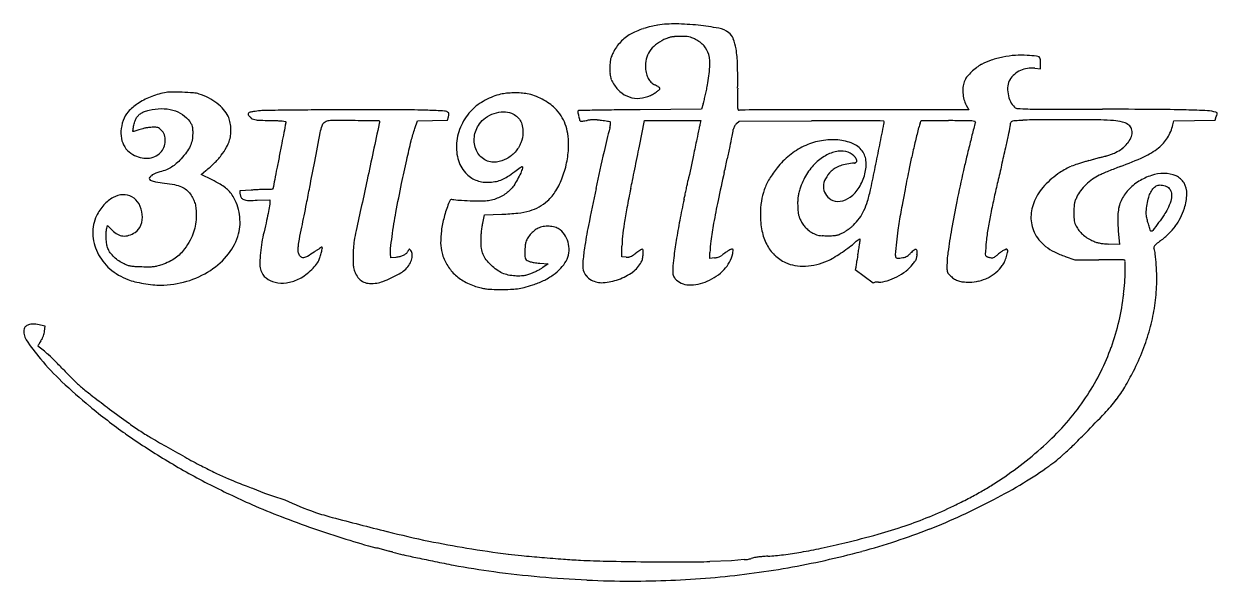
# Model space of a CAD drawing. Header units: millimetres. Extents: x 35877 to 3066687, y -650199 to -40525.
# Drawn here: x 147023.85 to 147047, y -179724.47 to -179713.67 of the extents above; entities that cross this region are included whole.
import ezdxf

# ---------------------------------------------------------------- set-up
doc = ezdxf.new("R2010")
doc.units = ezdxf.units.MM
doc.header["$MEASUREMENT"] = 0

msp = doc.modelspace()

# ---------------------------------------------------------------- linework, layer by layer
at = {"transparency": 33554687}
for p, q in [((147043.461, -179714.53), (147043.572, -179714.541)), ((147043.572, -179714.541), (147043.572, -179714.428)), ((147036.997, -179715.324), (147035.806, -179715.333)), ((147037.031, -179715.218), (147036.997, -179715.324)), ((147042.183, -179715.333), (147039.976, -179715.334)), ((147042.131, -179715.244), (147042.183, -179715.333)), ((147035.793, -179716.043), (147035.894, -179715.546)), ((147035.894, -179715.546), (147036.438, -179715.546)), ((147036.438, -179715.546), (147036.983, -179715.546)), ((147036.983, -179715.546), (147036.966, -179715.618)), ((147037.674, -179715.602), (147037.724, -179715.556)), ((147037.724, -179715.556), (147039.132, -179715.549)), ((147041.236, -179715.593), (147041.254, -179715.546)), ((147041.254, -179715.546), (147041.787, -179715.546)), ((147046.141, -179715.628), (147046.161, -179715.547)), ((147046.161, -179715.547), (147046.559, -179715.541)), ((147046.559, -179715.541), (147046.958, -179715.536)), ((147046.958, -179715.536), (147046.982, -179715.465)), ((147045.086, -179717.745), (147045.102, -179717.946)), ((147035.452, -179718.182), (147035.454, -179717.979)), ((147037.161, -179718.216), (147037.161, -179718.102)), ((147045.102, -179717.946), (147044.898, -179717.936)), ((147035.535, -179718.188), (147035.452, -179718.182)), ((147037.247, -179718.206), (147037.161, -179718.216)), ((147044.053, -179718.177), (147044.238, -179718.24)), ((147044.238, -179718.24), (147044.702, -179718.241)), ((147024.265, -179719.53), (147024.177, -179719.508)), ((147024.256, -179719.622), (147024.265, -179719.53)), ((147037.576, -179724.072), (147037.161, -179724.088)), ((147037.824, -179724.049), (147037.576, -179724.072))]:
    msp.add_line(p, q, dxfattribs=at)
at = {"linetype": 'Continuous', "transparency": 33554687}
msp.add_line((147040.329, -179718.694), (147039.98, -179718.435), dxfattribs=at)
at = {"transparency": 33554687}
for points in [[(147026.579, -179715.006, 0.043859), (147026.302, -179715.09, 0.051703), (147026.06, -179715.218, 0.058426), (147025.877, -179715.374, 0.108122), (147025.778, -179715.541, 0.061138), (147025.737, -179715.748, 0.087182), (147025.756, -179715.935, 0.097584), (147025.834, -179716.089, 0.097339), (147025.965, -179716.202, 0.067265), (147026.11, -179716.26, 0.079761), (147026.256, -179716.274, 0.085565), (147026.392, -179716.241, 0.093625), (147026.504, -179716.165, 0.09954), (147026.571, -179716.064, 0.090008), (147026.597, -179715.942, 0.093227), (147026.579, -179715.822, 0.117473), (147026.518, -179715.727, 0.033862), (147026.481, -179715.697, 0.084561), (147026.449, -179715.681, 0.064706), (147026.41, -179715.675, 0.013953), (147026.34, -179715.674, 0.025158), (147026.286, -179715.678, 0.014872), (147026.222, -179715.688, 0.01486), (147026.159, -179715.702, 0.0246), (147026.106, -179715.718, -0.003451), (147026.062, -179715.733, -0.004949), (147026.022, -179715.746, -0.00275), (147025.988, -179715.757, -0.074457), (147025.979, -179715.758, -0.459081), (147025.967, -179715.744, -0.012844), (147025.983, -179715.654, -0.021077), (147026.006, -179715.563, -0.060928), (147026.031, -179715.503, -0.054786), (147026.074, -179715.446, -0.061963), (147026.127, -179715.401, -0.054751), (147026.194, -179715.368, -0.03118), (147026.281, -179715.341, -0.056056), (147026.521, -179715.313, -0.070213), (147026.744, -179715.342, -0.077708), (147026.931, -179715.428, -0.093936), (147027.07, -179715.563, -0.02658), (147027.102, -179715.614, -0.064741), (147027.119, -179715.656, -0.050576), (147027.126, -179715.707, -0.011398), (147027.128, -179715.794, -0.046606), (147027.116, -179715.926, -0.060288), (147027.079, -179716.042, -0.052632), (147027.011, -179716.157, -0.026075), (147026.903, -179716.288, -0.027437), (147026.81, -179716.379, -0.042828), (147026.719, -179716.446, -0.042386), (147026.617, -179716.497, -0.026197), (147026.491, -179716.54, 0.014133), (147026.414, -179716.564, 0.044136), (147026.364, -179716.586, 0.058237), (147026.327, -179716.613, 0.041864), (147026.292, -179716.65, 0.30681), (147026.289, -179716.682, 0.176401), (147026.321, -179716.708, 0.048098), (147026.406, -179716.73, 0.00717), (147026.583, -179716.755, -0.018926), (147026.776, -179716.786, -0.050436), (147026.909, -179716.828, -0.069076), (147027.006, -179716.886, -0.07274), (147027.081, -179716.967, -0.033129), (147027.138, -179717.062, -0.048378), (147027.173, -179717.153, -0.045211), (147027.192, -179717.254, -0.024673), (147027.198, -179717.38, -0.037807), (147027.185, -179717.552, -0.04546), (147027.146, -179717.708, -0.0426), (147027.077, -179717.863, -0.027569), (147026.972, -179718.03, -0.042948), (147026.888, -179718.129, -0.044307), (147026.789, -179718.212, -0.041243), (147026.67, -179718.28, -0.029322), (147026.528, -179718.338, -0.015626), (147026.435, -179718.366, -0.036943), (147026.363, -179718.379, -0.029232), (147026.282, -179718.384, -0.006805), (147026.144, -179718.381, -0.006686), (147026.012, -179718.376, -0.02776), (147025.933, -179718.367, -0.039999), (147025.87, -179718.351, -0.026859), (147025.802, -179718.323, -0.040269), (147025.697, -179718.264, -0.040465), (147025.603, -179718.188, -0.043055), (147025.529, -179718.105, -0.068172), (147025.483, -179718.021, -0.054768), (147025.461, -179717.939, -0.024569), (147025.45, -179717.827, -0.02458), (147025.45, -179717.714, -0.054016), (147025.463, -179717.629), (147025.476, -179717.579), (147025.569, -179717.671, 0.068653), (147025.671, -179717.748, 0.106359), (147025.776, -179717.78, 0.101607), (147025.888, -179717.767, 0.058442), (147026.012, -179717.71, 0.170597), (147026.124, -179717.572, 0.108981), (147026.15, -179717.366, 0.103306), (147026.087, -179717.158, 0.139196), (147025.949, -179717.019, 0.147793), (147025.776, -179716.98, 0.106555), (147025.585, -179717.036, 0.088008), (147025.404, -179717.179, 0.066598), (147025.263, -179717.391, 0.124081), (147025.189, -179717.737, 0.105755), (147025.28, -179718.1, 0.09794), (147025.522, -179718.416, 0.090873), (147025.872, -179718.626, 0.032504), (147026.004, -179718.666, 0.01622), (147026.175, -179718.701, 0.016134), (147026.353, -179718.725, 0.025161), (147026.507, -179718.732, 0.071796), (147027.012, -179718.659, 0.073599), (147027.471, -179718.447, 0.078778), (147027.823, -179718.127, 0.104266), (147028.018, -179717.741, 0.055236), (147028.046, -179717.559, 0.046685), (147028.035, -179717.364, 0.047071), (147027.989, -179717.176, 0.058882), (147027.911, -179717.014, 0.036352), (147027.841, -179716.921, 0.047393), (147027.764, -179716.848, 0.037017), (147027.66, -179716.778, 0.013161), (147027.503, -179716.694), (147027.29, -179716.587), (147027.383, -179716.514, 0.028344), (147027.544, -179716.371, 0.032402), (147027.681, -179716.217, 0.035321), (147027.784, -179716.062, 0.058735), (147027.845, -179715.918, 0.047802), (147027.866, -179715.805, 0.039089), (147027.868, -179715.681, 0.039841), (147027.851, -179715.562, 0.057335), (147027.816, -179715.462, 0.067542), (147027.728, -179715.33, 0.047975), (147027.598, -179715.209, 0.044742), (147027.437, -179715.106, 0.041075), (147027.255, -179715.031, 0.058829), (147027.142, -179715.008, 0.010363), (147026.924, -179714.995, 0.010873), (147026.705, -179714.992, 0.050188)], [(147033.099, -179715.034, 0.042066), (147032.956, -179715.078, 0.028451), (147032.801, -179715.151, 0.028592), (147032.657, -179715.24, 0.04545), (147032.547, -179715.333, 0.085958), (147032.339, -179715.633, 0.088204), (147032.246, -179715.984, 0.095794), (147032.283, -179716.32, 0.125753), (147032.443, -179716.582, 0.051514), (147032.539, -179716.658, 0.057982), (147032.644, -179716.708, 0.055896), (147032.761, -179716.735, 0.042862), (147032.893, -179716.738, 0.03307), (147033.021, -179716.722, 0.052013), (147033.128, -179716.689, 0.044678), (147033.236, -179716.631, 0.017998), (147033.373, -179716.534, -0.002538), (147033.477, -179716.456, -0.052935), (147033.51, -179716.436, -0.466483), (147033.522, -179716.442, -0.121616), (147033.522, -179716.466, -0.049567), (147033.49, -179716.562, -0.020004), (147033.427, -179716.686, -0.020088), (147033.354, -179716.806, -0.045924), (147033.288, -179716.888, -0.042921), (147033.208, -179716.957, -0.037321), (147033.114, -179717.015, -0.035825), (147033.008, -179717.061, -0.032691), (147032.893, -179717.093, -0.048217), (147032.782, -179717.105, -0.007772), (147032.565, -179717.104, -0.008946), (147032.344, -179717.096, -0.027736), (147032.196, -179717.08, 0.027884), (147032.152, -179717.075, 0.167718), (147032.131, -179717.081, 0.130946), (147032.115, -179717.1, 0.014573), (147032.092, -179717.152, 0.029836), (147032.005, -179717.414, 0.032323), (147031.952, -179717.678, 0.035019), (147031.937, -179717.919, 0.066313), (147031.964, -179718.112, 0.063528), (147032.059, -179718.336, 0.07021), (147032.204, -179718.52, 0.066937), (147032.401, -179718.664, 0.05063), (147032.648, -179718.768, 0.018005), (147032.745, -179718.793, 0.028162), (147032.829, -179718.807, 0.02068), (147032.932, -179718.814, 0.005467), (147033.096, -179718.817, 0.00951), (147033.29, -179718.814, 0.026936), (147033.426, -179718.803, 0.028787), (147033.554, -179718.777, 0.012202), (147033.723, -179718.728, 0.03773), (147033.931, -179718.646, 0.041356), (147034.117, -179718.535, 0.04468), (147034.267, -179718.405, 0.068282), (147034.37, -179718.266, 0.08771), (147034.423, -179718.109, 0.083041), (147034.42, -179717.94, 0.084457), (147034.362, -179717.784, 0.095422), (147034.258, -179717.662, 0.087392), (147034.176, -179717.618, 0.055512), (147034.069, -179717.595, 0.0534), (147033.954, -179717.595, 0.063038), (147033.848, -179717.621, 0.071252), (147033.771, -179717.664, 0.043546), (147033.693, -179717.734, 0.043523), (147033.629, -179717.817, 0.070694), (147033.591, -179717.898, 0.047434), (147033.576, -179717.974, 0.019265), (147033.57, -179718.079, 0.014748), (147033.57, -179718.181, 0.139442), (147033.583, -179718.222, 0.11772), (147033.618, -179718.254, 0.054047), (147033.674, -179718.279, 0.039981), (147033.753, -179718.296, 0.018433), (147033.858, -179718.307), (147034.022, -179718.317), (147033.92, -179718.392, -0.026206), (147033.871, -179718.424, -0.013846), (147033.807, -179718.459, -0.013741), (147033.74, -179718.491, -0.020624), (147033.679, -179718.515, -0.015797), (147033.6, -179718.539, -0.034263), (147033.537, -179718.552, -0.033035), (147033.472, -179718.557, -0.013713), (147033.384, -179718.555, -0.038548), (147033.248, -179718.537, -0.052772), (147033.132, -179718.499, -0.051707), (147033.024, -179718.437, -0.035081), (147032.915, -179718.347, -0.039579), (147032.821, -179718.241, -0.06474), (147032.762, -179718.138, -0.063026), (147032.73, -179718.02, -0.035471), (147032.72, -179717.873, -0.015147), (147032.723, -179717.794, -0.009201), (147032.73, -179717.702, -0.009216), (147032.741, -179717.61, -0.016041), (147032.754, -179717.535), (147032.788, -179717.371), (147033.125, -179717.359, 0.018476), (147033.437, -179717.337, 0.043763), (147033.665, -179717.291, 0.055696), (147033.846, -179717.216, 0.053906), (147034.009, -179717.101, 0.076309), (147034.171, -179716.907, 0.046136), (147034.303, -179716.636, 0.043693), (147034.389, -179716.326, 0.046662), (147034.418, -179716.013, 0.035961), (147034.402, -179715.796, 0.053102), (147034.355, -179715.612, 0.056896), (147034.273, -179715.451, 0.050254), (147034.154, -179715.305, 0.045503), (147034.044, -179715.214, 0.030799), (147033.905, -179715.13, 0.030764), (147033.757, -179715.064, 0.044809), (147033.618, -179715.026, 0.029376), (147033.497, -179715.011, 0.01901), (147033.356, -179715.008, 0.019059), (147033.216, -179715.016, 0.030935)], [(147028.441, -179715.355, 0.005281), (147028.305, -179715.37, 0.039592), (147028.241, -179715.383, 0.115186), (147028.211, -179715.4, 0.261565), (147028.204, -179715.424, 0.096887), (147028.21, -179715.438, 0.030148), (147028.224, -179715.458, 0.028873), (147028.243, -179715.478, 0.028165), (147028.264, -179715.496, 0.076557), (147028.306, -179715.518, 0.051871), (147028.36, -179715.531, 0.023906), (147028.446, -179715.538, 0.003249), (147028.626, -179715.542, -0.003958), (147028.771, -179715.546, -0.01462), (147028.863, -179715.552, -0.014108), (147028.924, -179715.56, -0.370719), (147028.934, -179715.571, -0.04678), (147028.932, -179715.589, -0.000212), (147028.897, -179715.775, -0.001011), (147028.856, -179715.986, -0.000638), (147028.808, -179716.232, 0.000126), (147028.76, -179716.476, 0.000208), (147028.72, -179716.683, 0.00001), (147028.683, -179716.87, 0.045256), (147028.683, -179716.874, -0.394034), (147028.681, -179716.875, -0.002203), (147028.653, -179716.877, -0.007425), (147028.62, -179716.878, -0.004463), (147028.581, -179716.878, 0.007501), (147028.528, -179716.879, 0.002168), (147028.446, -179716.882, 0.00218), (147028.353, -179716.886, 0.002324), (147028.263, -179716.891), (147028.045, -179716.904), (147028.045, -179716.959, 0.061305), (147028.048, -179716.983, 0.039097), (147028.057, -179717.009, 0.038892), (147028.07, -179717.035, 0.057234), (147028.086, -179717.054, 0.089896), (147028.118, -179717.076, 0.077817), (147028.158, -179717.087, 0.032246), (147028.224, -179717.091, 0.003539), (147028.376, -179717.088), (147028.625, -179717.081), (147028.625, -179717.132, -0.045516), (147028.619, -179717.196, -0.004715), (147028.59, -179717.343, -0.005331), (147028.55, -179717.53, -0.002996), (147028.498, -179717.757, 0.022364), (147028.461, -179717.95, 0.018953), (147028.438, -179718.156, 0.01804), (147028.432, -179718.341, 0.079074), (147028.45, -179718.448, 0.145773), (147028.55, -179718.593, 0.110426), (147028.725, -179718.678, 0.093412), (147028.945, -179718.688, 0.074691), (147029.173, -179718.62, 0.04479), (147029.29, -179718.552, 0.031285), (147029.409, -179718.456, 0.031776), (147029.511, -179718.35, 0.06285), (147029.574, -179718.253, 0.035435), (147029.603, -179718.182, 0.021298), (147029.627, -179718.094, 0.012776), (147029.643, -179718.012, 0.465805), (147029.632, -179717.998, 0.141402), (147029.625, -179718, 0.001732), (147029.585, -179718.026, 0.004982), (147029.539, -179718.056, 0.003219), (147029.486, -179718.092, -0.017726), (147029.353, -179718.176, -0.106728), (147029.276, -179718.202, -0.223383), (147029.224, -179718.184, -0.108876), (147029.185, -179718.124, -0.085126), (147029.173, -179718.062, -0.034252), (147029.177, -179717.975, -0.019226), (147029.197, -179717.843, -0.00397), (147029.243, -179717.612, 0.001623), (147029.289, -179717.389, 0.001352), (147029.337, -179717.15, 0.000894), (147029.398, -179716.835, 0.000245), (147029.494, -179716.338, -0.001007), (147029.602, -179715.78, -0.031189), (147029.638, -179715.644, -0.143303), (147029.681, -179715.581, -0.112977), (147029.755, -179715.545, -0.060171), (147029.844, -179715.535, -0.001347), (147030.277, -179715.539, -0.000346), (147030.737, -179715.545, -0.410096), (147030.749, -179715.557, -0.051959), (147030.745, -179715.601, -0.000158), (147030.629, -179716.146, -0.001051), (147030.513, -179716.69, -0.001364), (147030.405, -179717.187, 0.001092), (147030.298, -179717.675, 0.012132), (147030.26, -179717.871, 0.025994), (147030.244, -179718.012, 0.015081), (147030.239, -179718.182, 0.005931), (147030.24, -179718.315, 0.028653), (147030.247, -179718.39, 0.045409), (147030.26, -179718.446, 0.033929), (147030.284, -179718.506, 0.074629), (147030.354, -179718.608, 0.099794), (147030.445, -179718.673, 0.092337), (147030.56, -179718.7, 0.055712), (147030.701, -179718.692, 0.048625), (147030.819, -179718.66, 0.017793), (147030.98, -179718.592, 0.017838), (147031.135, -179718.512, 0.047329), (147031.237, -179718.442, 0.06723), (147031.319, -179718.352, 0.073472), (147031.372, -179718.246, 0.08506), (147031.386, -179718.144, 0.152206), (147031.359, -179718.065, 0.022157), (147031.348, -179718.051, 0.040498), (147031.338, -179718.041, 0.05623), (147031.33, -179718.036, 0.378615), (147031.325, -179718.037, 0.014279), (147031.322, -179718.043, 0.002026), (147031.314, -179718.055, 0.002306), (147031.306, -179718.07, 0.001963), (147031.297, -179718.085, -0.096243), (147031.263, -179718.126, -0.059446), (147031.21, -179718.16, -0.052443), (147031.143, -179718.183, -0.042063), (147031.068, -179718.195), (147030.971, -179718.201), (147030.965, -179718.117, -0.045878), (147030.967, -179718.021, -0.004555), (147030.995, -179717.793, -0.006228), (147031.03, -179717.544, -0.008597), (147031.069, -179717.323, -0.003133), (147031.179, -179716.766, -0.005408), (147031.279, -179716.304, -0.006255), (147031.367, -179715.938, -0.019658), (147031.439, -179715.696), (147031.489, -179715.547), (147031.78, -179715.542), (147032.071, -179715.536), (147032.089, -179715.473, 0.026527), (147032.095, -179715.446, 0.041074), (147032.097, -179715.422, 0.049469), (147032.095, -179715.403, 0.153807), (147032.09, -179715.392, 0.180919), (147032.013, -179715.359, 0.006511), (147031.689, -179715.345, 0.006654), (147031.176, -179715.337, 0.00109), (147030.183, -179715.336, 0.000927), (147029.564, -179715.338, 0.001343), (147029.017, -179715.343, 0.000676), (147028.552, -179715.348, 0.022554)], [(147033.313, -179715.402, -0.070621), (147033.411, -179715.46, -0.090328), (147033.48, -179715.54, -0.083564), (147033.52, -179715.644, -0.051762), (147033.532, -179715.774, -0.093711), (147033.493, -179715.975, -0.086531), (147033.382, -179716.154, -0.086075), (147033.217, -179716.285, -0.091361), (147033.021, -179716.35, -0.169911), (147032.792, -179716.303, -0.154231), (147032.631, -179716.123, -0.13549), (147032.591, -179715.862, -0.123842), (147032.688, -179715.608, -0.092761), (147032.809, -179715.489, -0.068297), (147032.977, -179715.406, -0.069829), (147033.158, -179715.374, -0.109211)], [(147046.013, -179716.82, -0.165578), (147046.084, -179716.878, -0.126809), (147046.113, -179716.974, -0.086433), (147046.097, -179717.104, -0.042244), (147046.034, -179717.259, -0.030353), (147045.969, -179717.371, -0.010828), (147045.863, -179717.522, -0.004165), (147045.75, -179717.674, -0.234744), (147045.719, -179717.689, -0.321391), (147045.707, -179717.681, -0.004802), (147045.678, -179717.593, -0.012477), (147045.65, -179717.498, -0.014928), (147045.629, -179717.407, -0.067594), (147045.623, -179717.309, -0.024239), (147045.64, -179717.169, -0.024499), (147045.671, -179717.03, -0.057984), (147045.71, -179716.932, -0.055252), (147045.77, -179716.846, -0.124944), (147045.835, -179716.802, -0.124914), (147045.912, -179716.794, -0.055211)]]:
    msp.add_lwpolyline(points, format="xyb", close=True, dxfattribs=at)
for centre, radius, start, end in [((147036.581, -179715.9), 2.252, 104.4824, 108.4109), ((147036.319, -179714.888), 1.206, 98.2145, 104.4825), ((147036.469, -179715.929), 2.258, 89.1273, 98.2145), ((147036.432, -179718.375), 4.704, 83.8788, 89.1273), ((147036.403, -179718.646), 4.977, 79.257, 83.8787), ((147036.05, -179714.605), 0.853, 128.7045, 137.1154), ((147036.009, -179714.554), 0.788, 119.7757, 128.7045), ((147036.087, -179714.691), 0.945, 112.3569, 119.7757), ((147036.564, -179715.851), 2.2, 108.4108, 112.3569), ((147036.771, -179715.063), 1.197, 110.752, 114.8008), ((147036.478, -179714.289), 0.369, 101.0315, 110.752), ((147036.497, -179714.387), 0.469, 92.7145, 101.0315), ((147036.6, -179716.562), 2.647, 90.4023, 92.7144), ((147036.603, -179716.934), 3.019, 88.3369, 90.4022), ((147036.678, -179714.321), 0.405, 79.2461, 88.3369), ((147036.7, -179714.205), 0.287, 67.8201, 79.2461), ((147036.44, -179714.845), 0.978, 63.2389, 67.8201), ((147037.243, -179714.221), 0.473, 53.2547, 79.2569), ((147037.367, -179714.055), 0.266, 21.3808, 53.2547), ((147036.718, -179714.309), 0.962, 9.1489, 21.3807), ((147036.06, -179714.615), 0.867, 145.4422, 153.789), ((147036.062, -179714.617), 0.87, 137.1154, 145.4423), ((147036.435, -179714.499), 0.536, 128.178, 146.7335), ((147036.617, -179714.73), 0.83, 114.8008, 128.1779), ((147036.624, -179714.48), 0.569, 42.1071, 63.2389), ((147036.746, -179714.37), 0.404, 14.8072, 42.1072), ((147035.451, -179714.513), 2.245, 1.4636, 9.1489), ((147035.62, -179714.446), 0.398, 168.3552, 177.5781), ((147035.545, -179714.43), 0.322, 157.7472, 168.3552), ((147036.369, -179714.767), 1.213, 153.789, 157.7473), ((147036.432, -179714.475), 0.524, 166.7243, 185.1813), ((147036.381, -179714.463), 0.471, 146.7336, 166.7243), ((147036.441, -179714.45), 0.719, 355.7163, 14.8072), ((147042.94, -179715.368), 1.046, 108.1443, 119.2226), ((147043.216, -179716.211), 1.934, 101.1483, 108.1443), ((147043.238, -179716.324), 2.049, 94.3108, 101.1483), ((147043.2, -179715.817), 1.54, 85.8423, 94.3108), ((147042.67, -179723.099), 8.842, 84.6711, 85.8422), ((147043.48, -179714.425), 0.13, 60.5976, 84.671), ((147043.521, -179714.352), 0.0462, 8.3307, 60.5976), ((147043.004, -179714.428), 0.568, 360, 8.3308), ((147037.651, -179714.532), 2.431, 177.5781, 180), ((147037.899, -179714.532), 2.679, 180, 182.1863), ((147035.592, -179714.62), 0.371, 182.1863, 191.591), ((147036.742, -179714.447), 0.835, 185.1812, 193.3573), ((147036.292, -179714.554), 0.372, 193.3573, 208.3097), ((147033.921, -179714.261), 3.246, 349.4776, 355.7163), ((147026.257, -179714.748), 11.442, 359.1646, 1.4637), ((147042.912, -179715.31), 0.982, 133.7295, 140.5924), ((147042.985, -179715.387), 1.088, 127.1046, 133.7296), ((147042.85, -179715.207), 0.863, 119.2227, 127.1046), ((147043.323, -179714.955), 0.401, 130.1218, 148.8118), ((147043.389, -179715.033), 0.503, 114.3516, 130.1218), ((147043.404, -179715.067), 0.54, 99.1594, 114.3517), ((147043.405, -179715.072), 0.545, 84.0831, 99.1595), ((147035.477, -179714.643), 0.253, 191.591, 203.6868), ((147035.945, -179714.438), 0.765, 203.6868, 208.9857), ((147035.856, -179714.487), 0.662, 208.9857, 228.2812), ((147036.21, -179714.598), 0.28, 208.3096, 225.9491), ((147036.223, -179714.585), 0.298, 225.949, 242.7824), ((147035.567, -179715.86), 1.136, 60.743, 62.7824), ((147035.741, -179715.549), 0.78, 58.0382, 60.7429), ((147031.639, -179713.838), 5.567, 348.3634, 349.4776), ((147042.749, -179714.965), 0.684, 172.2212, 183.2689), ((147042.423, -179714.92), 0.355, 154.1688, 172.2212), ((147042.458, -179714.937), 0.394, 140.5923, 154.1688), ((147043.489, -179714.934), 0.555, 173.5587, 189.4858), ((147043.244, -179714.907), 0.308, 148.8119, 173.5587), ((147035.764, -179714.59), 0.525, 228.2811, 251.2598), ((147035.758, -179714.607), 0.507, 251.2598, 274.7044), ((147035.751, -179714.522), 0.592, 274.7044, 295.575), ((147035.547, -179714.096), 1.064, 295.575, 300.3322), ((147035.817, -179714.557), 0.53, 300.3322, 308.3435), ((147035.937, -179714.709), 0.337, 308.3435, 317.5931), ((147035.716, -179715.589), 0.827, 55.9232, 58.0382), ((147036.164, -179714.928), 0.0285, 31.7175, 55.9232), ((147036.172, -179714.923), 0.0192, 317.5931, 31.7175), ((147032.097, -179713.944), 5.097, 346.197, 347.2725), ((147031.483, -179713.805), 5.727, 347.2725, 348.3634), ((147097.942, -179715.793), 60.25, 179.1647, 179.43857), ((147042.766, -179714.964), 0.7, 183.2688, 194.2131), ((147043.503, -179714.932), 0.569, 189.4858, 205.2281), ((147046.251, -180338.662), 623.42, 91.037686, 91.069543), ((147036.089, -179777.625), 62.291, 90.6815, 91.03765), ((147036.786, -179836.235), 120.905, 90.4646, 90.6814), ((147036.236, -179714.961), 0.835, 342.0992, 346.197), ((147038.795, -179715.213), 1.101, 179.4386, 184.2835), ((147037.802, -179715.288), 0.105, 184.2834, 206.6121), ((147037.725, -179715.326), 0.019, 206.6121, 285.0731), ((147037.763, -179715.464), 0.124, 90.2903, 105.0732), ((147047.963, -181727.956), 2012.642, 90.272066, 90.290401), ((147039.602, -179967.146), 251.812, 90.10796, 90.27205), ((147040.034, -180196.622), 481.288, 90.00684, 90.10791), ((147042.49, -179715.033), 0.416, 194.2132, 210.3719), ((147043.305, -179715.026), 0.35, 205.2281, 227.8962), ((147043.136, -179715.212), 0.0981, 227.8962, 266.301), ((147043.439, -179710.519), 4.801, 266.301, 268.6457), ((147043.73, -179698.203), 17.121, 268.6458, 269.8659), ((147045.633, -178884.991), 830.335, 269.865982, 269.940925), ((147044.573, -179912.724), 197.399, 89.6494, 89.94092), ((147045.594, -179745.914), 30.586, 88.4934, 89.6494), ((147045.929, -179733.155), 17.822, 87.1691, 88.4933), ((147034.619, -179715.372), 0.0236, 135.0338, 190.8527), ((147036.511, -179715.009), 1.95, 190.8528, 193.2401), ((147034.615, -179715.367), 0.0172, 91.0695, 135.0339), ((147036.261, -179715.068), 1.693, 193.2401, 195.965), ((147034.669, -179715.523), 0.0374, 195.965, 238.2825), ((147034.659, -179715.54), 0.0174, 238.2826, 273.8106), ((147034.591, -179714.528), 1.032, 273.8106, 275.7137), ((147034.611, -179714.723), 0.836, 275.7136, 278.5521), ((147034.535, -179714.215), 1.349, 278.5521, 280.5349), ((147034.921, -179716.293), 0.764, 95.6495, 100.535), ((147034.907, -179716.148), 0.619, 89.9241, 95.6495), ((147034.906, -179716.281), 0.751, 84.7989, 89.9242), ((147034.825, -179717.174), 1.647, 81.9506, 84.799), ((147034.569, -179718.985), 3.476, 80.9278, 81.9507), ((147034.775, -179717.695), 2.171, 79.4722, 80.9277), ((147034.606, -179718.602), 3.093, 78.6142, 79.4722), ((147035.21, -179715.606), 0.0368, 58.2825, 78.6142), ((147035.224, -179715.584), 0.0105, 359.366, 58.2826), ((147040.503, -180033.577), 318.031, 90.1093, 90.24703), ((147039.941, -179739.066), 23.519, 89.1843, 90.1093), ((147039.81, -179748.332), 32.786, 88.7496, 89.1844), ((147040.525, -179715.569), 0.0156, 0, 88.7496), ((147040.365, -179715.569), 0.176, 348.5928, 359.9999), ((147041.787, -179785.59), 70.044, 89.73119, 90.00002), ((147042.106, -179717.605), 2.058, 86.2992, 89.7312), ((147042.216, -179715.896), 0.346, 76.3222, 86.2991), ((147044.726, -179716.321), 2.528, 162.9467, 165.729), ((147042.294, -179715.575), 0.0155, 342.9467, 76.3221), ((147043.025, -179715.593), 0.0323, 134.3677, 179.5717), ((147043.039, -179715.607), 0.0521, 102.7303, 134.3678), ((147043.105, -179715.902), 0.355, 93.7965, 102.7303), ((147043.852, -179727.156), 11.633, 93.0778, 93.7965), ((147043.631, -179723.034), 7.506, 90.4105, 93.0778), ((147043.953, -179768.075), 52.548, 89.7761, 90.4104), ((147043.901, -179781.494), 65.967, 89.27041, 89.77599), ((147044.703, -179718.484), 2.952, 84.4454, 89.2704), ((147044.845, -179717.026), 1.487, 77.7745, 84.4455), ((147045.09, -179715.894), 0.328, 57.3106, 77.7745), ((147046.775, -179716.042), 0.688, 73.1667, 87.1691), ((147046.96, -179715.433), 0.0514, 52.6025, 73.1668), ((147046.105, -179715.161), 0.928, 340.9134, 343.6016), ((147046.981, -179715.405), 0.0169, 5.4245, 52.6026), ((147046.945, -179715.408), 0.0524, 343.6015, 5.4246), ((147046.05, -179718.58), 11.212, 165.0397, 167.4344), ((147034.614, -179715.524), 0.626, 345.0398, 348.76), ((147034.875, -179715.576), 0.359, 348.76, 354.3932), ((147034.913, -179715.58), 0.321, 354.3931, 359.366), ((147248.799, -179760.69), 216.575, 168.00862, 168.06546), ((147042.309, -179716.832), 5.479, 167.2039, 168.0086), ((147034.171, -179715.167), 3.486, 348.7287, 350.9119), ((147037.772, -179715.743), 0.16, 159.7909, 170.9118), ((147037.881, -179715.783), 0.276, 152.384, 159.7909), ((147037.878, -179715.782), 0.273, 144.9505, 152.384), ((147037.776, -179715.71), 0.149, 133.2193, 144.9505), ((146429.442, -179592.306), 623.409, 348.55381, 348.592771), ((147075.507, -179724.163), 35.332, 166.107, 166.5397), ((147041.935, -179715.859), 0.747, 159.1832, 166.107), ((147088.472, -179727.448), 47.667, 165.7291, 166.0572), ((147031.01, -179713.265), 12.213, 347.8746, 348.7022), ((147042.648, -179715.59), 0.344, 348.7022, 359.5718), ((147045.178, -179715.758), 0.167, 26.1489, 57.3107), ((147045.11, -179715.777), 0.239, 334.5438, 0), ((147045.138, -179715.777), 0.211, 360, 26.1489), ((147045.281, -179715.411), 0.887, 328.176, 345.7958), ((147352.267, -179782.559), 322.329, 168.06547, 168.12185), ((147020.011, -179712.345), 17.925, 348.0799, 348.7287), ((147039.582, -179717.301), 1.394, 115.4587, 129.0594), ((147039.547, -179717.227), 1.312, 101.4078, 115.4586), ((147039.535, -179717.17), 1.253, 86.8705, 101.4078), ((147039.545, -179716.987), 1.071, 70.7751, 86.8705), ((147039.747, -179716.408), 0.458, 40.4094, 70.7751), ((146938.704, -179695.418), 103.814, 348.31408, 348.5538), ((147063.89, -179721.382), 23.387, 166.5397, 167.2449), ((147081.19, -179725.64), 40.164, 166.0573, 166.4825), ((147027.84, -179712.584), 15.455, 346.9697, 347.8747), ((147044.767, -179715.581), 0.636, 307.2626, 320.2045), ((147044.861, -179715.659), 0.515, 320.2045, 334.5438), ((147045.391, -179715.479), 0.757, 308.3358, 328.176), ((147097.573, -179730.065), 64, 167.43433, 168.09415), ((146756.643, -179659.172), 284.884, 348.39333, 348.44077), ((146831.834, -179674.55), 208.137, 348.44079, 348.50083), ((148990.962, -180127.237), 1996.881, 168.121775, 168.136442), ((147014.884, -179711.263), 23.165, 347.4763, 348.0799), ((147039.725, -179717.477), 1.621, 129.0594, 141.208), ((147039.915, -179717.115), 1.027, 118.2279, 132.8143), ((147039.732, -179716.773), 0.64, 97.4278, 118.228), ((147039.704, -179716.563), 0.427, 71.216, 97.4278), ((147039.751, -179716.425), 0.282, 35.4533, 71.2159), ((147039.613, -179716.524), 0.452, 30.8217, 35.4533), ((147039.801, -179716.362), 0.387, 6.7048, 40.4095), ((147056.275, -179719.658), 15.579, 167.2448, 168.2009), ((147067.089, -179722.25), 25.661, 166.4825, 167.0773), ((146984.092, -179702.459), 60.36, 346.64103, 346.96968), ((147450.32, -181199.35), 1537.548, 105.296784, 105.300222), ((147288.61, -180608.112), 924.594, 105.291717, 105.296759), ((147044.1, -179713.824), 2.518, 285.2917, 287.0537), ((147043.987, -179713.457), 2.901, 287.0536, 288.6377), ((147044.086, -179713.75), 2.592, 288.6377, 290.2291), ((147044.788, -179715.655), 0.562, 290.229, 295.1761), ((147044.731, -179715.532), 0.697, 295.1761, 307.2626), ((147042.809, -179710.201), 6.649, 290.337, 294.6199), ((147045.002, -179714.987), 1.384, 294.6199, 308.3359), ((146779.202, -179663.805), 261.855, 348.34536, 348.39325), ((147003.299, -179708.69), 35.032, 347.0336, 347.4763), ((147039.942, -179717.651), 1.898, 141.2079, 149.0707), ((147039.968, -179717.156), 1.094, 140.9678, 148.7041), ((147039.91, -179717.11), 1.02, 132.8143, 140.9678), ((147039.792, -179716.818), 0.406, 119.8555, 134.0307), ((147039.889, -179716.987), 0.6, 109.28, 119.8555), ((147039.962, -179717.196), 0.821, 100.3412, 109.28), ((147040.102, -179717.966), 1.604, 94.925, 100.3412), ((147039.963, -179716.35), 0.018, 274.925, 297.194), ((147039.925, -179716.275), 0.102, 297.194, 303.3635), ((147039.914, -179716.258), 0.123, 303.3635, 309.348), ((147039.907, -179716.25), 0.132, 309.3479, 315), ((147039.935, -179716.331), 0.0764, 13.5619, 30.8218), ((147039.978, -179716.321), 0.0331, 315, 343.8672), ((147039.979, -179716.321), 0.0319, 343.8671, 13.5619), ((147039.492, -179716.399), 0.698, 345.0441, 6.7048), ((146950.045, -179697.764), 92.233, 348.05212, 348.31408), ((147058.517, -179720.127), 17.869, 168.2009, 168.8272), ((147280.837, -179772.929), 244.638, 166.64107, 166.71899), ((147044.942, -179718.072), 1.816, 118.9572, 123.1368), ((147044.63, -179717.508), 1.171, 113.1511, 118.9571), ((147044.719, -179717.717), 1.399, 107.9227, 113.151), ((147045.379, -179719.758), 3.544, 105.3108, 107.9227), ((147192.966, -180258.843), 562.467, 105.30374, 105.31084), ((147435.124, -181143.8), 1479.957, 105.300275, 105.303712), ((147047.842, -179723.693), 7.752, 111.4414, 112.3737), ((147047.269, -179722.234), 6.184, 110.3369, 111.4414), ((146960.592, -179701.219), 76.646, 348.22568, 348.34531), ((146992.005, -179707.318), 45.706, 348.0341, 348.1363), ((147069.039, -179723.826), 32.428, 167.0336, 168.0182), ((147039.329, -179717.284), 1.184, 149.0706, 160.269), ((147040.27, -179717.301), 1.43, 156.1533, 162.5921), ((147040.039, -179717.199), 1.177, 148.7042, 156.1532), ((147039.706, -179716.831), 0.344, 152.3917, 179.1382), ((147039.905, -179716.935), 0.568, 134.0307, 152.3917), ((147039.216, -179716.325), 0.984, 328.5474, 345.0441), ((147069.09, -179722.215), 28.647, 168.8273, 169.2671), ((147067.912, -179722.439), 26.505, 167.0773, 168.4015), ((147056.44, -179719.962), 14.075, 166.7191, 167.3434), ((147044.824, -179717.891), 1.6, 123.1368, 137.2744), ((147045.224, -179717.583), 1.108, 125.5876, 133.9514), ((147045.111, -179717.425), 0.914, 115.9243, 125.5875), ((147045.488, -179718.201), 1.776, 113.3141, 115.9242), ((147047.559, -179723.007), 7.01, 112.3736, 113.3142), ((147046.04, -179717.608), 1.049, 122.3137, 136.9138), ((147046.044, -179717.614), 1.056, 107.7593, 122.3137), ((147045.971, -179717.386), 0.817, 90.121, 107.7593), ((147045.971, -179717.153), 0.584, 66.5462, 90.1209), ((147046.072, -179716.919), 0.328, 30.2607, 66.5462), ((147098.838, -179730.331), 65.292, 168.09419, 168.7382), ((147055.292, -179720.959), 20.09, 168.2257, 169.3173), ((146938.911, -179696.064), 99.98, 347.9192, 347.9765), ((146940.233, -179696.345), 98.628, 347.97654, 348.03406), ((147039.31, -179717.277), 1.164, 160.269, 171.5764), ((147039.432, -179717.107), 0.57, 165.6902, 172.9107), ((147040.599, -179717.404), 1.774, 162.5921, 165.6902), ((147039.634, -179716.83), 0.271, 179.1382, 209.9543), ((147039.658, -179716.817), 0.299, 209.9543, 238.629), ((147039.483, -179716.489), 0.67, 306.5547, 328.5474), ((147036.957, -179716.155), 3.396, 343.7678, 348.0522), ((147085.412, -179725.309), 45.259, 169.2671, 169.6095), ((147055.969, -179719.857), 13.592, 167.3434, 167.9842), ((147044.425, -179717.523), 1.058, 137.2745, 156.5531), ((147044.897, -179717.322), 0.689, 142.502, 154.2639), ((147045.187, -179717.545), 1.055, 133.9514, 142.5019), ((147045.853, -179717.433), 0.793, 136.9137, 154.9225), ((147046.008, -179716.956), 0.402, 358.3088, 30.2607), ((147045.458, -179716.94), 0.953, 341.5208, 358.3088), ((147053.729, -179720.754), 17.464, 167.8253, 169.1887), ((146986.149, -179706.174), 51.672, 347.8252, 347.9192), ((147050.792, -179719.954), 13.774, 168.0183, 169.8852), ((147039.918, -179717.367), 1.779, 171.5765, 179.8073), ((147039.467, -179717.111), 0.605, 172.9107, 179.8638), ((147041.036, -179717.115), 2.175, 179.8638, 182.5481), ((147039.645, -179716.837), 0.275, 238.6291, 278.4895), ((147039.621, -179716.674), 0.439, 278.4896, 306.5547), ((147039.013, -179716.753), 1.255, 334.7624, 343.7679), ((147172.167, -179741.216), 133.461, 169.60959, 169.76245), ((147058.905, -179720.59), 17.311, 168.4015, 170.2237), ((147255.422, -179762.31), 217.513, 167.9841, 168.0689), ((147044.213, -179717.431), 0.826, 156.5532, 178.7137), ((147044.682, -179717.236), 0.46, 169.3021, 177.5871), ((147044.554, -179717.212), 0.33, 159.0363, 169.3021), ((147045.107, -179717.423), 0.922, 154.2638, 159.0363), ((147045.696, -179717.36), 0.62, 154.9225, 166.2907), ((147044.35, -179718.894), 8.955, 169.3173, 171.3143), ((147039.796, -179717.367), 1.657, 179.8073, 190.9229), ((147041.271, -179717.104), 2.41, 182.5481, 184.9288), ((147039.345, -179717.271), 0.477, 184.9287, 192.8406), ((147039.201, -179717.303), 0.329, 192.8405, 202.835), ((147039.526, -179717.167), 0.681, 202.835, 208.6339), ((147039.315, -179716.896), 0.921, 323.9814, 334.7624), ((147048.099, -179718.502), 5.613, 168.0689, 170.9564), ((147044.061, -179717.427), 0.674, 178.7138, 204.5408), ((147046.988, -179717.333), 2.768, 177.587, 179.7834), ((147047.12, -179717.334), 2.9, 179.7834, 181.7823), ((147044.714, -179717.408), 0.493, 181.7824, 189.1925), ((147046.487, -179717.45), 1.417, 175.6329, 182.3616), ((147045.877, -179717.404), 0.805, 166.2908, 175.6328), ((147045.315, -179716.952), 1.081, 323.767, 333.7198), ((147044.943, -179716.768), 1.496, 333.7199, 341.5208), ((147044.136, -179719.439), 9.516, 168.7382, 171.4072), ((147041.365, -179718.438), 5.935, 171.3143, 173.7358), ((147050.657, -179720.168), 14.336, 169.1888, 170.7697), ((147046.225, -179719.139), 9.136, 169.8852, 172.0725), ((147039.556, -179717.15), 0.716, 208.6339, 215.8831), ((147039.35, -179717.299), 0.462, 215.8832, 225.9539), ((147039.37, -179717.278), 0.491, 225.954, 235.6813), ((147039.158, -179716.681), 1.189, 302.0116, 305.3132), ((147039.16, -179716.685), 1.184, 305.3132, 308.618), ((147039.535, -179717.154), 0.584, 308.6179, 314.2274), ((147039.208, -179716.819), 1.052, 314.2275, 323.9813), ((147043.917, -179718.054), 3.135, 169.7625, 172.9179), ((147055.301, -179719.969), 13.653, 170.2237, 172.1263), ((147047.427, -179718.395), 4.933, 170.9564, 174.1377), ((147044.5, -179717.443), 0.277, 189.1925, 199.8142), ((147044.601, -179717.407), 0.384, 199.8142, 208.1176), ((147044.777, -179717.313), 0.583, 208.1176, 218.1236), ((147050.698, -179717.277), 5.632, 182.3615, 184.7743), ((147045.283, -179716.928), 1.121, 314.0153, 323.7669), ((147037.396, -179718.003), 1.942, 173.7358, 179.3052), ((147048.336, -179719.79), 11.984, 170.7697, 172.3817), ((147038.823, -179718.108), 1.662, 172.0724, 179.7973), ((147039.117, -179717.498), 0.965, 190.9229, 207.5823), ((147039.601, -179716.94), 0.901, 235.6814, 241.8543), ((147039.346, -179717.418), 0.359, 241.8544, 250.5258), ((147039.32, -179717.491), 0.281, 250.5259, 260.9484), ((147039.355, -179717.269), 0.506, 260.9484, 268.1937), ((147039.43, -179714.907), 2.868, 268.1937, 270.199), ((147039.43, -179714.907), 2.869, 270.199, 272.3411), ((147039.529, -179717.341), 0.433, 272.3412, 280.9977), ((147039.553, -179717.464), 0.308, 280.9977, 291.8172), ((147039.321, -179716.884), 0.932, 291.8172, 296.5537), ((147039.466, -179717.174), 0.608, 296.5537, 302.0116), ((147040.893, -179719.023), 1.447, 128.3125, 130.6132), ((147040.415, -179718.418), 0.676, 124.2482, 128.3126), ((147040.431, -179718.442), 0.705, 121.2445, 124.2482), ((147025.707, -179715.872), 14.503, 351.8119, 352.142), ((147040.068, -179717.844), 0.00476, 18.847, 121.2444), ((147040.046, -179717.851), 0.0279, 352.142, 18.8471), ((147051.29, -179718.97), 10.566, 172.918, 174.1948), ((147051.552, -179718.819), 9.079, 174.1377, 175.6679), ((147044.045, -179717.435), 0.656, 204.5408, 219.6468), ((147044.187, -179717.316), 0.842, 219.6468, 232.1812), ((147044.806, -179717.29), 0.62, 218.1235, 227.6754), ((147044.836, -179717.257), 0.664, 227.6755, 236.8878), ((147044.908, -179717.146), 0.797, 236.8878, 244.9225), ((147044.962, -179717.031), 0.924, 244.9224, 249.8713), ((147048.393, -179721.185), 4.146, 126.9659, 128.4198), ((147044.861, -179716.491), 1.728, 306.966, 314.0153), ((147039.061, -179718.672), 4.383, 171.4072, 175.0057), ((147034.942, -179717.107), 1.274, 304.3701, 307.65), ((147036.502, -179719.129), 1.28, 125.3903, 127.65), ((147036.251, -179718.776), 0.847, 122.3102, 125.3902), ((147036.288, -179718.834), 0.915, 119.9572, 122.3102), ((147035.844, -179718.064), 0.027, 90, 119.9571), ((147035.844, -179718.058), 0.0208, 4.9108, 90), ((147035.358, -179718.1), 0.509, 356.4538, 4.9107), ((147069.909, -179762.719), 55.167, 126.0302, 126.0698), ((147036.954, -179717.973), 0.664, 316.3438, 347.3368), ((147060.444, -179749.707), 39.077, 125.979, 126.0303), ((147037.708, -179718.388), 0.375, 120.9288, 125.979), ((147037.695, -179718.368), 0.351, 115.6213, 120.9287), ((147037.672, -179718.319), 0.297, 110.213, 115.6214), ((147037.586, -179718.087), 0.05, 90, 110.213), ((147037.586, -179718.077), 0.0404, 65.1887, 90), ((147036.466, -179717.863), 1.164, 347.3368, 349.6815), ((147037.597, -179718.054), 0.014, 10.7521, 65.1886), ((147037.555, -179718.062), 0.0568, 349.6815, 10.7521), ((147038.963, -179717.578), 0.792, 207.5823, 226.2255), ((147037.968, -179715.503), 3.131, 300.474, 303.4596), ((147037.881, -179715.371), 3.289, 303.4597, 306.4123), ((147038.614, -179716.365), 2.055, 306.4123, 310.6132), ((147029.842, -179716.39), 10.337, 350.2332, 350.8545), ((147034.32, -179717.111), 5.802, 350.8545, 351.812), ((147071.95, -179721.07), 31.331, 174.1948, 174.639), ((147040.562, -179717.615), 0.7, 309.3998, 314.463), ((147041.597, -179718.669), 0.778, 127.8045, 134.463), ((147041.151, -179718.094), 0.0498, 78.3881, 127.8046), ((147041.156, -179718.071), 0.026, 1.1685, 78.3881), ((147040.852, -179718.077), 0.329, 349.044, 1.1686), ((147043.779, -179718.376), 2.022, 172.1263, 179.9217), ((147043.563, -179719.121), 1.277, 126.1318, 129.9027), ((147043.078, -179718.457), 0.455, 117.9825, 126.1317), ((147042.98, -179718.272), 0.245, 107.3729, 117.9824), ((147042.913, -179718.059), 0.0218, 45, 107.3728), ((147041.748, -179717.809), 1.221, 342.4888, 347.2265), ((147042.901, -179718.071), 0.0383, 347.2264, 45), ((147044.311, -179717.158), 1.043, 232.1812, 243.3576), ((147044.581, -179716.62), 1.644, 243.3576, 251.3015), ((147044.801, -179717.47), 0.456, 249.8713, 258.2678), ((147044.841, -179717.28), 0.65, 258.2678, 264.9874), ((147045.058, -179714.802), 3.138, 264.9873, 267.0784), ((147045.823, -179718.006), 0.054, 170.0016, 200.8168), ((147045.826, -179718.006), 0.0566, 140.2467, 170.0016), ((147045.384, -179718.172), 0.415, 6.1555, 20.8167), ((147045.962, -179718.119), 0.233, 128.4197, 140.2467), ((147035.207, -179718.335), 0.515, 175.0058, 192.4024), ((147035.559, -179717.854), 0.335, 265.8859, 274.3066), ((147035.575, -179718.058), 0.13, 274.3067, 291.3523), ((147035.55, -179717.996), 0.197, 291.3523, 304.3701), ((147035.356, -179718.045), 0.531, 305.2972, 332.971), ((147035.569, -179718.154), 0.292, 332.971, 347.4814), ((147035.312, -179718.097), 0.555, 347.4813, 356.4538), ((147038.433, -179718.466), 1.993, 172.3817, 178.4562), ((147037.209, -179717.864), 0.344, 276.431, 282.5757), ((147037.19, -179717.78), 0.43, 282.5757, 287.7697), ((147037.204, -179717.824), 0.384, 287.7697, 293.1039), ((147037.31, -179718.072), 0.115, 293.1039, 306.2058), ((147046.695, -179730.892), 15.773, 126.1098, 126.2058), ((147067.421, -179759.304), 50.942, 126.0698, 126.1099), ((147038.972, -179717.569), 0.804, 226.2255, 244.6471), ((147038.924, -179717.669), 0.693, 244.6471, 260.3342), ((147038.973, -179717.38), 0.986, 260.3342, 272.3763), ((147038.969, -179717.265), 1.101, 272.3763, 283.7722), ((147038.95, -179717.19), 1.179, 283.7721, 294.6023), ((147038.914, -179717.111), 1.266, 294.6022, 300.474), ((147052.245, -179720.411), 12.423, 170.441, 170.8461), ((147069.614, -179723.289), 30.029, 170.3474, 170.5296), ((147095.155, -179727.633), 55.937, 170.2331, 170.3475), ((147040.851, -179718.152), 0.0957, 174.6389, 200.9937), ((147040.791, -179718.175), 0.0317, 200.9935, 234.1385), ((147040.797, -179718.166), 0.0428, 234.1385, 260.6086), ((147040.811, -179718.08), 0.129, 260.6087, 273.9351), ((147040.747, -179717.145), 1.067, 273.9351, 276.7544), ((147040.813, -179717.703), 0.505, 276.7544, 283.1277), ((147040.886, -179718.016), 0.184, 283.1277, 296.6688), ((147040.562, -179717.93), 0.664, 307.183, 322.6363), ((147040.878, -179717.999), 0.203, 296.6687, 309.3998), ((147039.455, -179717.085), 2.057, 322.6362, 323.8572), ((147040.12, -179717.571), 1.234, 323.8572, 325.6477), ((147039.553, -179717.183), 1.921, 325.6477, 326.6148), ((147041.143, -179718.231), 0.0159, 326.6147, 355.8907), ((147041.239, -179718.238), 0.0801, 170.2149, 175.8906), ((147045.494, -179718.972), 4.398, 169.8947, 170.2149), ((147044.525, -179718.799), 3.414, 169.4036, 169.8947), ((147046.257, -179719.123), 5.175, 169.044, 169.4036), ((147042.546, -179718.137), 0.0468, 175.6679, 239.3233), ((147042.55, -179718.13), 0.0549, 239.3232, 251.1047), ((147042.7, -179717.69), 0.519, 251.1048, 253.364), ((147042.717, -179717.635), 0.577, 253.3639, 255.7498), ((147042.737, -179717.555), 0.659, 255.7498, 257.9084), ((147042.631, -179718.049), 0.154, 257.9085, 271.0192), ((147042.632, -179718.12), 0.0828, 271.0193, 291.9031), ((147042.608, -179718.06), 0.148, 291.9032, 306.3235), ((147042.118, -179717.393), 0.976, 306.3236, 309.9027), ((147042.254, -179717.945), 0.707, 309.9896, 324.5882), ((147042.471, -179718.1), 0.441, 324.5882, 336.1372), ((147041.978, -179717.882), 0.98, 336.1372, 342.4888), ((147044.483, -179786.398), 68.157, 89.66554, 89.81634), ((147044.659, -179756.392), 38.151, 89.4327, 89.6656), ((147043.947, -179828.256), 110.018, 89.36259, 89.43272), ((147045.169, -179718.392), 0.147, 82.1175, 89.3626), ((147045.186, -179718.272), 0.0264, 1.2068, 82.1175), ((147038.326, -179718.417), 6.888, 359.6097, 1.2068), ((147040.112, -179718.741), 5.718, 3.9991, 6.1554), ((147040.79, -179718.694), 5.039, 1.3803, 3.999), ((147034.93, -179718.396), 0.231, 192.4023, 221.6321), ((147035.06, -179718.28), 0.405, 221.6321, 240.8197), ((147034.997, -179717.539), 1.152, 289.7759, 305.2972), ((147038.627, -179718.471), 2.187, 178.4562, 180.6517), ((147036.654, -179718.494), 0.214, 180.6517, 192.7384), ((147036.549, -179718.517), 0.106, 192.7383, 211.9469), ((147036.655, -179718.451), 0.231, 211.9469, 222.6637), ((147036.705, -179717.735), 1.008, 293.6694, 316.3438), ((147040.248, -179717.522), 1.179, 287.2877, 297.2687), ((147040.237, -179717.502), 1.202, 297.2688, 307.183), ((147042.819, -179718.375), 1.062, 179.9217, 183.6956), ((147041.88, -179718.435), 0.121, 183.6957, 202.3167), ((147041.872, -179718.439), 0.112, 202.3168, 221.9647), ((147042.411, -179717.954), 0.837, 221.9646, 226.4304), ((147042.147, -179718.231), 0.454, 226.4303, 237.7282), ((147042.189, -179717.861), 0.814, 283.3765, 296.5905), ((147042.199, -179717.88), 0.793, 296.5905, 309.9896), ((147041.472, -179718.438), 3.742, 356.2604, 359.6097), ((147043.34, -179718.632), 2.488, 356.9399, 1.3802), ((147035.062, -179718.277), 0.409, 240.8197, 273.9649), ((147035.014, -179717.585), 1.102, 273.9649, 289.7759), ((147036.761, -179718.353), 0.376, 222.6637, 268.4609), ((147036.774, -179717.893), 0.836, 268.4609, 293.6695), ((147040.358, -179718.715), 0.0354, 101.1342, 143.6211), ((147040.391, -179718.828), 0.153, 93.4528, 104.9209), ((147040.433, -179719.525), 0.851, 90.2302, 93.4528), ((147040.427, -179718.098), 0.576, 270.2302, 287.2877), ((147042.076, -179718.344), 0.321, 237.7281, 252.4003), ((147042.11, -179718.236), 0.435, 252.4002, 264.6304), ((147042.194, -179717.348), 1.326, 264.6304, 269.9547), ((147042.193, -179717.877), 0.797, 269.9547, 283.3766), ((147040.747, -179718.391), 4.468, 353.3281, 356.2604), ((147041.831, -179718.551), 3.999, 350.9167, 356.9399), ((147040.589, -179718.372), 4.628, 340.3023, 353.3281), ((147042.058, -179718.588), 3.769, 344.6191, 350.9166), ((147024.001, -179719.664), 0.174, 102.4852, 127.0655), ((147024.032, -179719.805), 0.319, 85.1204, 102.4853), ((147023.996, -179720.225), 0.74, 75.8666, 85.1204), ((147024.123, -179719.643), 0.27, 165.9107, 213.5132), ((147023.953, -179719.6), 0.0941, 127.0655, 165.9107), ((147023.787, -179719.547), 0.477, 332.8736, 339.2782), ((147023.837, -179719.566), 0.423, 339.2783, 346.0764), ((147023.94, -179719.592), 0.317, 346.0765, 354.5114), ((147041.858, -179718.533), 3.977, 338.4981, 344.6191), ((147027.238, -179717.58), 4.006, 213.5132, 220.1567), ((147025.425, -179720.578), 1.46, 151.6147, 152.8495), ((147024.13, -179719.914), 0.00368, 152.8496, 235.6631), ((147023.349, -179721.056), 1.38, 50.5461, 55.6631), ((147024.855, -179720.27), 0.812, 148.932, 151.6147), ((147025.524, -179720.673), 1.592, 147.3117, 148.932), ((147023.699, -179719.502), 0.576, 327.3117, 332.8736), ((147040.77, -179718.437), 4.435, 326.8537, 340.3023), ((147028.333, -179716.657), 5.438, 220.1566, 226.5325), ((147022.59, -179721.979), 2.575, 47.3373, 50.5461), ((147021.482, -179723.181), 4.209, 44.8765, 47.3373), ((147040.824, -179718.125), 5.088, 333.4102, 338.4981), ((147015.457, -179729.18), 12.712, 43.797, 44.8765), ((147030.993, -179714.283), 8.812, 223.7971, 225.542), ((147041.096, -179718.261), 4.784, 329.2205, 333.4102), ((147032.001, -179712.787), 10.77, 226.5325, 230.3561), ((147026.906, -179718.448), 2.977, 225.542, 229.4618), ((147027.871, -179717.32), 4.461, 229.4619, 232.4649), ((147045.99, -179693.736), 34.202, 232.4649, 233.1341), ((147040.397, -179718.194), 4.881, 314.0927, 326.8537), ((147043.156, -179719.489), 2.386, 322.1694, 329.2205), ((147032.161, -179712.594), 11.02, 230.3561, 234.9041), ((147049.917, -179688.499), 40.748, 233.1341, 233.774), ((147042.194, -179718.741), 3.605, 316.7376, 322.1694), ((147030.391, -179707.634), 19.811, 315.1993, 316.7376), ((147029.515, -179716.349), 6.224, 233.774, 236.3378), ((147028.875, -179717.311), 5.069, 236.3378, 239.276), ((147024.605, -179701.887), 27.967, 314.4755, 315.1993), ((147033.552, -179710.615), 13.44, 234.904, 238.8231), ((147036.798, -179703.979), 20.578, 239.2759, 240.3131), ((147039.04, -179716.793), 6.831, 304.1742, 314.0928), ((147040.101, -179698.185), 27.247, 240.3131, 241.1991), ((147041.868, -179719.615), 3.22, 308.7974, 312.1162), ((147040.218, -179717.789), 5.681, 312.1162, 314.4755), ((147033.934, -179709.983), 14.179, 238.8231, 242.6416), ((147034.47, -179708.427), 15.56, 241.1992, 242.547), ((147032.586, -179712.053), 11.472, 242.5471, 244.1046), ((147039.337, -179716.085), 7.564, 301.0625, 305.5619), ((147041.799, -179719.528), 3.332, 305.5619, 308.7973), ((147029.802, -179717.789), 5.097, 244.1046, 246.961), ((147033.18, -179709.845), 13.729, 246.9611, 247.875), ((147038.159, -179715.496), 8.399, 302.2224, 304.1743), ((147034.112, -179709.638), 14.566, 242.6416, 246.3836), ((147029.818, -179718.115), 4.801, 247.8751, 249.8762), ((147031.099, -179714.619), 8.525, 249.8763, 250.7692), ((147030.544, -179717.381), 5.748, 246.9215, 253.5355), ((147039.16, -179717.045), 6.555, 297.3528, 299.7362), ((147039.395, -179717.456), 6.082, 299.7363, 302.2223), ((147037.319, -179712.735), 11.475, 297.7698, 301.0625), ((147033.904, -179710.115), 14.046, 246.3836, 248.8804), ((147031.093, -179718.408), 4.986, 244.0918, 251.4685), ((147036.936, -179712.746), 11.395, 295.7774, 297.3528), ((147036.876, -179711.893), 12.426, 294.5935, 297.7698), ((147035.997, -179704.696), 19.855, 248.8804, 250.8067), ((147031.192, -179718.127), 5.284, 251.4214, 255.0804), ((147037.972, -179714.89), 9.014, 292.4597, 295.7774), ((147037.053, -179712.28), 12.001, 291.3331, 294.5935), ((147035.953, -179704.821), 19.723, 250.8067, 252.7382), ((147046.608, -179660.269), 65.16, 255.08038, 256.04707), ((147037.895, -179714.415), 9.486, 285.438, 288.7508), ((147038.447, -179716.041), 7.769, 288.7509, 292.4597), ((147034.09, -179710.818), 13.443, 252.7382, 255.3125), ((147036.199, -179702.166), 21.99, 256.047, 258.2201), ((147035.03, -179704.038), 20.252, 283.5592, 285.438), ((147036.766, -179711.544), 12.79, 285.1295, 291.3331), ((146841.265, -180446.479), 747.069, 75.30591, 75.312556), ((146755.795, -180772.412), 1084.022, 75.30092, 75.305962), ((146772.004, -180710.627), 1020.146, 75.295923, 75.300965), ((146945.173, -180050.738), 337.914, 75.28443, 75.29589), ((147032.476, -179718.326), 5.771, 255.2844, 257.2899), ((147035.143, -179707.23), 16.816, 258.2201, 260.7667), ((147036.241, -179700.476), 23.659, 260.7666, 262.7382), ((147037.685, -179716.742), 7.271, 277.1477, 279.8568), ((147035.924, -179708.432), 16.014, 279.8881, 285.1295), ((147037.25, -179714.242), 9.808, 279.8568, 282.1726), ((147035.214, -179704.8), 19.467, 282.1726, 283.5591), ((147036.412, -179700.873), 23.662, 257.2898, 257.9927), ((147037.754, -179694.564), 30.112, 257.9927, 258.6428), ((147040.019, -179683.288), 41.614, 258.6428, 259.153), ((147034.222, -179716.316), 7.691, 262.7381, 264.6538), ((147037.395, -179682.417), 41.738, 264.6538, 265.2013), ((147037.366, -179682.756), 41.398, 265.2012, 265.777), ((147035.586, -179706.861), 17.228, 265.7769, 266.8852), ((147035.44, -179709.543), 14.541, 266.8853, 268.8569), ((147036.65, -179648.931), 75.165, 268.85691, 269.44064), ((147036.658, -179648.127), 75.97, 269.44062, 270.0161), ((147036.675, -179711.102), 12.995, 270.0161, 272.141), ((147037.846, -179723.904), 0.146, 261.2668, 272.6383), ((147037.835, -179723.665), 0.386, 272.6382, 278.154), ((147037.831, -179723.636), 0.415, 278.1539, 283.5619), ((147037.861, -179723.762), 0.285, 283.5618, 290.7318), ((147038.049, -179724.259), 0.247, 100.002, 110.7318), ((147038.382, -179726.143), 2.16, 97.8274, 100.0021), ((147038.416, -179726.391), 2.41, 95.5511, 97.8275), ((147038.443, -179726.667), 2.687, 93.453, 95.5512), ((147037.991, -179719.188), 4.806, 273.4531, 277.1477), ((147034.717, -179710.96), 13.438, 259.153, 262.5291), ((147035.839, -179702.402), 22.07, 262.5291, 264.8573), ((147035.725, -179707.289), 17.175, 274.823, 279.8881), ((147035.912, -179701.589), 22.885, 264.8574, 267.1523), ((147035.628, -179707.294), 17.174, 267.1524, 269.9985), ((147035.628, -179706.142), 18.326, 269.9985, 274.823)]:
    msp.add_arc(centre, radius, start, end, dxfattribs=at)

doc.saveas('drawing.dxf')
